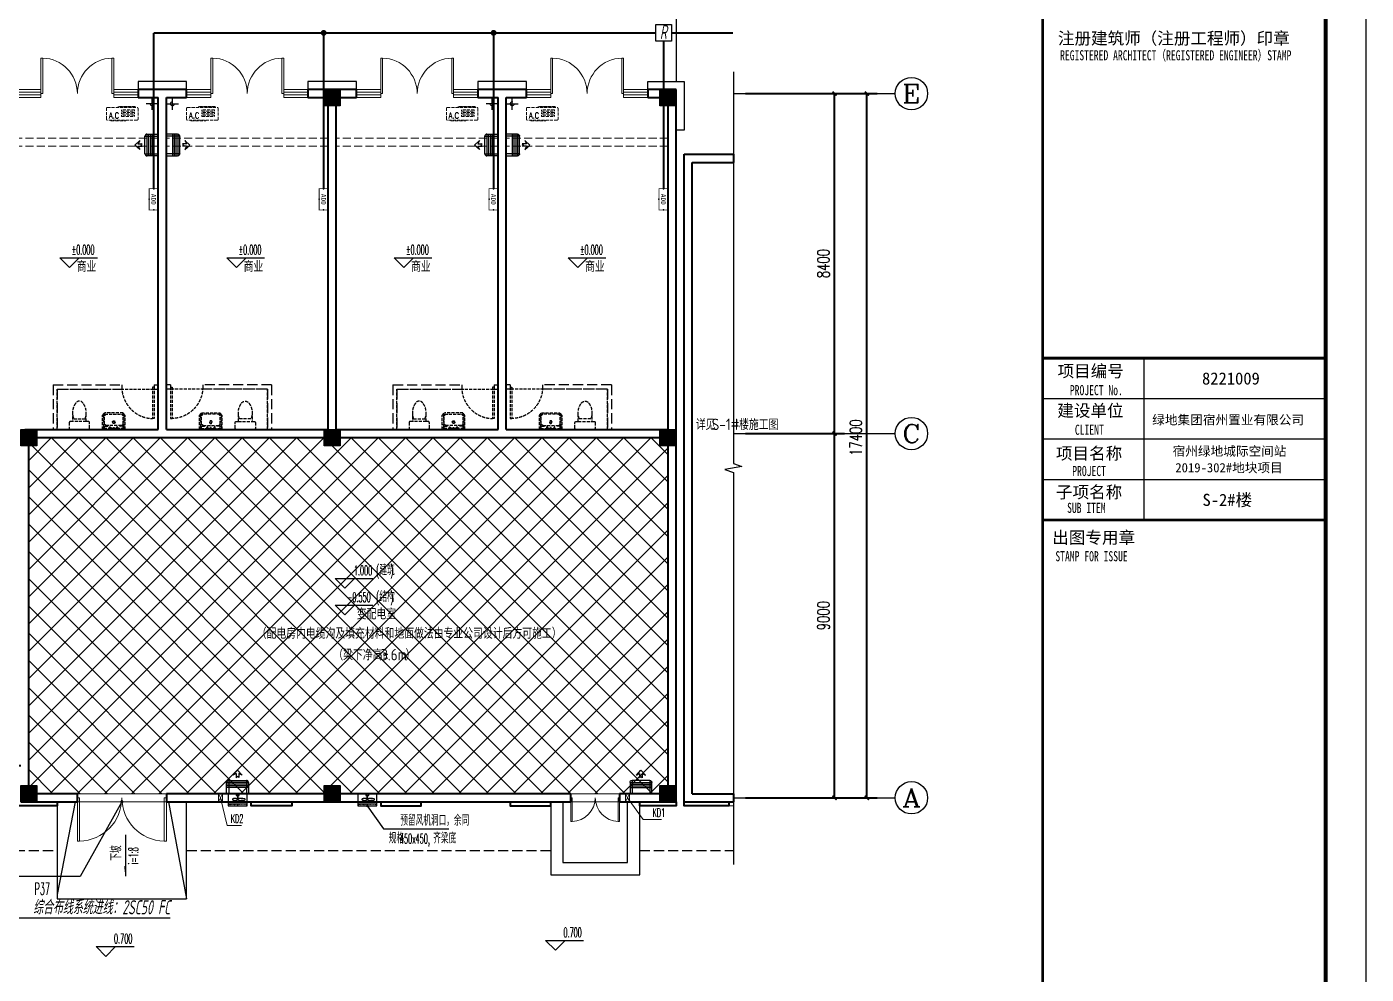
# Model space of a CAD drawing. Extents: x -24105 to 1725648, y 165513 to 982828.
# Drawn here: x 176527 to 209633, y 364591 to 388001 of the extents above; entities that cross this region are included whole.
import ezdxf
from ezdxf.enums import TextEntityAlignment as Align

# ---------------------------------------------------------------- set-up
doc = ezdxf.new("R2010")
doc.units = 0
doc.header["$LTSCALE"] = 1000
doc.header["$MEASUREMENT"] = 0
doc.linetypes.add('__DASH', pattern=[0.35, 0.25, -0.1])
doc.linetypes.add('DASH', pattern=[0.35, 0.25, -0.1])
doc.layers.get('Defpoints').update_dxf_attribs({"color": 8})
for name, color, linetype in [('!!DIM-动力', 7, 'Continuous'), ('!!电气', 1, 'Continuous'), ('A-AC', 8, 'Continuous'), ('A-DI-S(箭头)', 8, 'Continuous'), ('A-EQPM-MECH', 8, 'Continuous'), ('AXIS', 8, 'Continuous'), ('AXIS_TEXT', 8, 'Continuous'), ('C-AXIS(轴号)', 8, 'Continuous'), ('C-AXIS-T(字)', 8, 'Continuous'), ('DIM-照明', 3, 'Continuous'), ('DIM_ELEV', 8, 'Continuous'), ('DIM_LEAD', 8, 'Continuous'), ('DIM_SYMB', 8, 'Continuous'), ('EQUIP-箱柜', 3, 'Continuous'), ('H-SB-ZK', 8, 'Continuous'), ('PUB_TEXT', 8, 'Continuous'), ('S-COLU-HATCH', 8, 'Continuous'), ('S-COLU-LINE1', 8, 'Continuous'), ('WIRE-控制', 4, 'DASH'), ('卫生间', 8, 'Continuous'), ('图框', 140, 'Continuous'), ('图签文字', 147, 'Continuous'), ('平面线脚', 8, 'Continuous'), ('机电标识类', 8, 'Continuous')]:
    doc.layers.add(name, color=color, linetype=linetype)
for name, color, linetype, lineweight in [('WALL', 8, 'Continuous', 40), ('WINDOW', 8, 'Continuous', 15), ('图签', 147, 'Continuous', 18), ('平面-看线', 8, 'Continuous', 15), ('平面-空调预留孔', 8, 'Continuous', 15), ('空调', 8, 'Continuous', 13), ('立面-普通轮廓', 8, 'Continuous', 18)]:
    doc.layers.add(name, color=color, linetype=linetype, lineweight=lineweight)
doc.layers.add('审核', color=1, linetype='Continuous', plot=False)
doc.styles.add('_TCH_AXIS', font='COMPLEX', dxfattribs={"bigfont": 'GBCBIG'})
doc.styles.add('_TCH_DIM', font='SIMPLEX.shx', dxfattribs={"width": 0.7, "bigfont": 'GBCBIG.shx'})
doc.styles.add('_TCH_DIM_T3', font='SIMPLEX', dxfattribs={"width": 0.705882, "bigfont": 'GBCBIG'})
doc.styles.add('_TCH_LABEL', font='simhei.ttf')
doc.styles.add('_TEL_DIM', font='SIMPLEX', dxfattribs={"width": 0.8, "height": 3.5, "bigfont": 'HZTXT'})
doc.styles.add('COMPLEX', font='COMPLEX')
doc.styles.add('HZTXT', font='gbeitc.shx', dxfattribs={"width": 0.8, "height": 400, "bigfont": 'hztxt.shx'})
doc.styles.get("Standard").update_dxf_attribs({"font": 'gbenor.shx', "bigfont": 'gbcbig.shx'})
doc.styles.add('宋体', font='', dxfattribs={"height": 50})
doc.styles.add('建筑图签-1', font='simhei.ttf', dxfattribs={"width": 0.7})
doc.styles.get('宋体').set_extended_font_data('SimSun')
doc.dimstyles.new('_TCH_ARCH&&100', dxfattribs={"dimtxt": 297.5, "dimasz": 100, "dimexe": 250, "dimexo": 300, "dimgap": 126.25, "dimtad": 1, "dimdec": 0, "dimzin": 0, "dimdsep": 46, "dimtxsty": '_TCH_DIM_T3', "dimblk": 'ARCHTICK', "dimcen": 0.09, "dimclrt": 7, "dimazin": 2, "dimtfac": 1, "dimtdec": 0, "dimtix": 1, "dimtmove": 2, "dimatfit": 3, "dimfxl": 1, "dimtolj": 1, "dimtzin": 0, "dimarcsym": 0})

# ---------------------------------------------------------------- blocks, each defined once
blk = doc.blocks.new('tq123')
at = {"layer": '图框'}
for points, const_width in [([(-6995, 0), (-6995, 57400)], 70), ([(-6995, 35100), (5, 35100)], 70), ([(-6995, 35100), (5, 35100)], 70), ([(-4495, 31100), (-4495, 35100)], 35), ([(-6995, 34100), (5, 34100)], 35), ([(-6995, 33100), (5, 33100)], 35), ([(-6995, 32100), (5, 32100)], 35), ([(5, 31100), (-6995, 31100)], 70)]:
    blk.add_lwpolyline(points, dxfattribs=dict(at, const_width=const_width))
at = {"layer": '图框', "style": '建筑图签-1', "width": 0.7}
for s, p in [('REGISTERED ARCHITECT（REGISTERED ENGINEER）STAMP', (-6566, 42459)), ('PROJECT No.', (-6325, 34185, -1799)), ('CLIENT', (-6201, 33206)), ('PROJECT', (-6266, 32187)), ('SUB ITEM', (-6393, 31276)), ('STAMP FOR ISSUE', (-6682, 30081))]:
    blk.add_text(s, height=250, dxfattribs=at).set_placement(p)
at = {"layer": '图签', "color": 2, "style": '宋体'}
for s, height, p in [('8221009', 300, (-3058, 34448)), ('绿地集团宿州置业有限公司', 229.34, (-4290, 33462)), ('宿州绿地城际空间站', 229.3, (-3785, 32688)), ('2019-302#地块项目', 229.34, (-3718, 32279)), ('S-2#楼', 300, (-3046, 31448))]:
    blk.add_text(s, height=height, dxfattribs=at).set_placement(p)
at = {"layer": '图签文字', "color": 7, "style": '建筑图签-1'}
for s, p in [('注册建筑师（注册工程师）印章', (-6620, 42854)), ('项目编号', (-6627, 34632)), ('建设单位', (-6635, 33655)), ('项目名称', (-6668, 32597)), ('子项名称', (-6668, 31640)), ('出图专用章', (-6759, 30518))]:
    blk.add_text(s, height=300, dxfattribs=at).set_placement(p)
blk = doc.blocks.new('QER5Y5WE3')
for p, q in [((-194, 188), (-1, 388)), ((72, 389), (-156, 153)), ((360, -17), (-29, 359)), ((389, 14), (0, 389)), ((72, 389), (387, 86)), ((236, 408), (404, 419)), ((326, 383), (236, 408)), ((326, 383), (253, 308)), ((372, 340), (299, 264)), ((399, 251), (372, 340)), ((399, 251), (404, 419)), ((194, -188), (-194, 188)), ((292, -73), (-90, 296)), ((321, -43), (-61, 326)), ((387, 86), (159, -151)), ((388, 13), (194, -188)), ((297, 307), (253, 308)), ((299, 264), (297, 307))]:
    blk.add_line(p, q)
for centre, start, end in [((36, 352), 46.0154, 136.0154), ((351, 49), 316.0154, 46.0154)]:
    blk.add_arc(centre, 51.3, start, end)
blk = doc.blocks.new('DWEX-4.0')
at = {"layer": 'H-SB-ZK'}
for p, q in [((-300, 38), (-300, -38)), ((-257, 38), (-300, 38)), ((-257, -38), (-257, 38)), ((-257, 0), (-160, 0)), ((-300, -38), (-257, -38))]:
    blk.add_line(p, q, dxfattribs=at)
blk.add_lwpolyline([(0, -235), (0, 235), (-300, 235), (-300, -235)], close=True, dxfattribs=at)
for points in [[(-300, 235), (-291, 38), (-291, -38), (-300, -235)], [(-300, 235), (-291, 38), (-291, -38), (-300, -235)], [(-300, 170), (-291, 38), (-291, -38), (-300, -120)], [(-300, 70), (-294, 38), (-295, -38), (-300, -70)], [(-140, 0), (-300, 0)], [(-111, 0), (-115, 0)], [(0, 0), (-48, 0)], [(-41, 235), (-41, -235)], [(-41, 235), (-30, 212), (-41, 195), (-32, 161), (-41, 122)], [(-41, 122), (-32, 89), (-41, 63), (-31, 39), (-41, 21)], [(-41, 21), (-30, -2), (-41, -19), (-31, -43), (-41, -61)], [(-41, -61), (-30, -84), (-41, -101), (-31, -125), (-41, -155)], [(-41, -155), (-30, -164), (-41, -180), (-40, -182)], [(-40, -182), (-30, -216), (-41, -233), (-40, -235)]]:
    blk.add_lwpolyline(points, dxfattribs=at)
for centre, major_axis, ratio, start_param, end_param in [((-91, 67), (0, 130), 0.714286, 1.363322, 1.570796), ((-91, 67), (0, 130), 0.714286, 1.570796, 1.77827), ((-123, 81), (10, 272), 0.216761, 1.270502, 1.533214), ((-125, 57), (0, 81.4), 0.714286, 1.77827, 2.040982), ((-146, 142), (0, 47.7), 0.714286, 0.683857, 1.100611), ((-146, 41), (0, 47.7), 0.714286, 2.040982, 2.457736), ((-160, 165), (0, 18.1), 0.714286, 0, 0.683857), ((-160, 18), (0, 18.1), 0.714286, 2.457736, 3.141593), ((-160, 165), (0, 18.1), 0.714286, -0.683857, 0), ((-160, 18), (0, 18.1), 0.714286, 3.141593, 3.82545), ((-173, 142), (0, 47.7), 0.714286, -1.100611, -0.683857), ((-173, 41), (0, 47.7), 0.714286, 3.82545, 4.242203), ((-196, 81), (-10, 272), 0.216761, -1.533214, -1.270502), ((-194, 57), (0, 81.4), 0.714286, 4.242203, 4.504915), ((-229, 67), (0, 130), 0.714286, -1.570796, -1.363322), ((-229, 67), (0, 130), 0.714286, 4.504915, 4.712389), ((-91, -67), (0, 130), 0.714286, 1.363322, 1.570796), ((-91, -67), (0, 130), 0.714286, 1.570796, 1.77827), ((-125, -57), (0, 81.4), 0.714286, 1.100611, 1.363322), ((-125, -77), (0, 81.4), 0.714286, 1.77827, 2.040982), ((-146, -41), (0, 47.7), 0.714286, 0.683857, 1.100611), ((-146, -92), (0, 47.7), 0.714286, 2.040982, 2.457736), ((-160, -18), (0, 18.1), 0.714286, 0, 0.683857), ((-160, -115), (0, 18.1), 0.714286, 2.457736, 3.141593), ((-160, -18), (0, 18.1), 0.714286, -0.683857, 0), ((-160, -115), (0, 18.1), 0.714286, 3.141593, 3.82545), ((-173, -41), (0, 47.7), 0.714286, -1.100611, -0.683857), ((-173, -92), (0, 47.7), 0.714286, 3.82545, 4.242203), ((-194, -57), (0, 81.4), 0.714286, -1.363322, -1.100611), ((-194, -77), (0, 81.4), 0.714286, 4.242203, 4.504915), ((-229, -67), (0, 130), 0.714286, -1.570796, -1.363322), ((-229, -67), (0, 130), 0.714286, 4.504915, 4.712389)]:
    blk.add_ellipse(centre, major_axis=major_axis, ratio=ratio, start_param=start_param, end_param=end_param, dxfattribs=at)
blk = doc.blocks.new('GSDFD')
at = {"layer": '机电标识类', "color": 250, "linetype": 'DASH', "ltscale": 400}
for p, q in [((14683876, 6457939), (14683876, 6458239)), ((14683726, 6458089), (14684026, 6458089))]:
    blk.add_line(p, q, dxfattribs=at)
at = {"layer": '空调', "color": 1, "linetype": 'DASH'}
blk.add_circle((14683876, 6458089), 50, dxfattribs=at)
blk = doc.blocks.new('gsergvr')
at = {"layer": '平面-空调预留孔', "linetype": 'DASH', "ltscale": 0.3}
for p, q in [((34075, 17176), (34075, 17166)), ((34085, 17156), (34438, 17156)), ((34448, 17166), (34448, 17176))]:
    blk.add_line(p, q, dxfattribs=at)
blk.add_lwpolyline([(34729, 17176), (33989, 17176, -0.414214), (33969, 17196), (33969, 17466, -0.414214), (33989, 17486), (34729, 17486, -0.414214), (34749, 17466), (34749, 17196, -0.414214)], format="xyb", close=True, dxfattribs=at)
for points in [[(34679, 17515), (34260, 17515), (34260, 17500), (34679, 17500)], [(34658, 17428), (34343, 17428), (34343, 17399), (34658, 17399)], [(34658, 17362), (34343, 17362), (34343, 17333), (34658, 17333)], [(34658, 17296), (34343, 17296), (34343, 17267), (34658, 17267)]]:
    blk.add_lwpolyline(points, close=True, dxfattribs=at)
for centre, start, end in [((34085, 17166), 180, 270), ((34438, 17166), 270, 0)]:
    blk.add_arc(centre, 10, start, end, dxfattribs=at)
at = {"layer": '平面-空调预留孔', "linetype": 'DASH', "ltscale": 0.3, "style": '_TCH_DIM', "width": 0.705882}
blk.add_text('A.C', height=146.9, dxfattribs=at).set_placement((34028, 17216))
blk = doc.blocks.new('1241241')
at = {"layer": '审核', "color": 251, "linetype": '__DASH'}
for p, q in [((1100, 2600), (0, 2600)), ((0, 2500), (0, 2600)), ((1000, 2500), (0, 2500)), ((1000, 2500), (1000, 900)), ((1100, 2600), (1100, 900)), ((1100, 900), (1000, 900)), ((1000, 100), (1000, 100)), ((1100, 100), (1000, 100)), ((1100, 100), (1000, 100)), ((1000, 100), (1000, 0)), ((1100, 100), (1000, 100)), ((1100, 0), (1000, 0)), ((1100, 100), (1100, 100)), ((1100, 100), (1100, 0))]:
    blk.add_line(p, q, dxfattribs=at)
at = {"layer": '审核', "color": 251, "linetype": '__DASH', "ltscale": 0.3}
for p, q in [((0, 2170), (0, 1730)), ((170, 2200), (30, 2200)), ((200, 2119), (200, 2170)), ((200, 1780), (200, 2119)), ((430, 2119), (200, 2119)), ((260, 2089), (260, 1810)), ((30, 1700), (170, 1700)), ((200, 1730), (200, 1780)), ((200, 1780), (430, 1780)), ((0, 1379), (350, 1379)), ((0, 819), (0, 1379)), ((349, 1351), (26, 1351)), ((26, 848), (26, 1351)), ((26, 1331), (79, 1331)), ((51, 1379), (51, 1352)), ((79, 1331), (79, 1253)), ((101, 1291), (127, 1331)), ((123, 1380), (123, 1352)), ((127, 1331), (335, 1331)), ((335, 1331), (381, 1290)), ((381, 1321), (349, 1351)), ((350, 1379), (410, 1329)), ((410, 869), (410, 1329)), ((26, 1010), (26, 1190)), ((26, 1100), (26, 1010)), ((84, 1248), (100, 1248)), ((100, 909), (100, 1289)), ((381, 1321), (381, 878)), ((0, 819), (350, 819)), ((26, 868), (79, 868)), ((349, 848), (26, 848)), ((51, 822), (51, 848)), ((79, 868), (79, 945)), ((84, 950), (100, 950)), ((100, 909), (127, 868)), ((123, 820), (123, 848)), ((127, 868), (335, 868)), ((335, 868), (381, 909)), ((381, 878), (349, 848)), ((350, 819), (410, 869)), ((1100, 900), (1000, 900)), ((270, 100), (270, 140)), ((1050, 140), (270, 140)), ((1050, 100), (270, 100)), ((1100, 100), (1000, 100)), ((1050, 100), (1050, 140))]:
    blk.add_line(p, q, dxfattribs=at)
blk.add_lwpolyline([(1000, 0), (0, 0), (0, 2500), (1000, 2500)], close=True, dxfattribs=at)
for centre, radius in [((44, 1100), 8), ((54, 1190), 15), ((56, 1010), 15), ((182, 1100), 33.1), ((182, 1100), 24.9)]:
    blk.add_circle(centre, radius, dxfattribs=at)
for centre, radius, start, end in [((30, 2170), 30, 90, 180), ((170, 2170), 30, 0, 90), ((413, 1722), 398, 53.3619, 112.5495), ((590, 1950), 110, 303.4509, 56.5491), ((30, 1730), 30, 180, 270), ((170, 1730), 30, 270, 0), ((413, 2177), 398, 247.4505, 306.6381), ((84, 1253), 5, 180, 270), ((105, 1289), 5, 147.2444, 180), ((84, 945), 5, 90, 180), ((1050, 120), 780, 90, 178.5307)]:
    blk.add_arc(centre, radius, start, end, dxfattribs=at)
blk = doc.blocks.new('12431231')
at = {"layer": 'S-COLU-HATCH'}
h = blk.add_hatch(color=256, dxfattribs=at)
h.dxf.hatch_style = 1
h.paths.add_polyline_path([(-8700, 17600), (-8300, 17600), (-8300, 17200), (-8700, 17200)])
h = blk.add_hatch(color=256, dxfattribs=at)
h.dxf.hatch_style = 1
h.paths.add_polyline_path([(-400, 17600), (0, 17600), (0, 17200), (-400, 17200)])
h = blk.add_hatch(color=256, dxfattribs=at)
h.dxf.hatch_style = 1
h.paths.add_polyline_path([(-16200, 9200), (-15800, 9200), (-15800, 8800), (-16200, 8800)])
h = blk.add_hatch(color=256, dxfattribs=at)
h.dxf.hatch_style = 1
h.paths.add_polyline_path([(-8700, 9200), (-8300, 9200), (-8300, 8800), (-8700, 8800)])
h = blk.add_hatch(color=256, dxfattribs=at)
h.dxf.hatch_style = 1
h.paths.add_polyline_path([(-400, 9200), (0, 9200), (0, 8800), (-400, 8800)])
h = blk.add_hatch(color=256, dxfattribs=at)
h.dxf.hatch_style = 1
h.paths.add_polyline_path([(-16200, 400), (-15800, 400), (-15800, 0), (-16200, 0)])
h = blk.add_hatch(color=256, dxfattribs=at)
h.dxf.hatch_style = 1
h.paths.add_polyline_path([(-8700, 400), (-8300, 400), (-8300, 0), (-8700, 0)])
h = blk.add_hatch(color=256, dxfattribs=at)
h.dxf.hatch_style = 1
h.paths.add_polyline_path([(-400, 400), (0, 400), (0, 0), (-400, 0)])
at = {"layer": 'S-COLU-LINE1'}
for points in [[(-8700, 17600), (-8300, 17600), (-8300, 17200), (-8700, 17200)], [(-400, 17600), (0, 17600), (0, 17200), (-400, 17200)], [(-16200, 9200), (-15800, 9200), (-15800, 8800), (-16200, 8800)], [(-8700, 9200), (-8300, 9200), (-8300, 8800), (-8700, 8800)], [(-400, 9200), (0, 9200), (0, 8800), (-400, 8800)], [(-16200, 400), (-15800, 400), (-15800, 0), (-16200, 0)], [(-8700, 400), (-8300, 400), (-8300, 0), (-8700, 0)], [(-400, 400), (0, 400), (0, 0), (-400, 0)]]:
    blk.add_lwpolyline(points, close=True, dxfattribs=at)
blk = doc.blocks.new('_ArchTick')
at = {"color": 0, "linetype": 'ByBlock', "const_width": 0.4}
blk.add_lwpolyline([(-0.5, -0.5), (0.5, 0.5)], dxfattribs=at)
blk = doc.blocks.new('*D81')
at = {"layer": 'AXIS', "color": 0, "lineweight": -2, "transparency": 16777216}
for p, q in [((1540723, 1154956), (1543973, 1154956)), ((1543723, 1137556), (1543723, 1154956)), ((1540723, 1137556), (1543973, 1137556))]:
    blk.add_line(p, q, dxfattribs=at)
at = {"layer": 'Defpoints', "color": 0, "transparency": 16777216}
for p in [(1540423, 1154956), (1543723, 1154956), (1540423, 1137556)]:
    blk.add_point(p, dxfattribs=at)
at = {"layer": 'AXIS', "color": 0, "lineweight": -2, "transparency": 16777216, "xscale": 100, "yscale": 100, "zscale": 100}
for p, rotation in [((1543723, 1154956), 90), ((1543723, 1137556), 270)]:
    blk.add_blockref('_ArchTick', p, dxfattribs=dict(at, rotation=rotation))
at = {"layer": 'AXIS', "color": 7, "transparency": 16777216, "insert": (1543448, 1146456), "char_height": 297.5, "attachment_point": 5, "rotation": 90, "style": '_TCH_DIM_T3'}
blk.add_mtext('\\A1;17400', dxfattribs=at)
blk = doc.blocks.new('*D80')
at = {"layer": 'AXIS', "color": 0, "lineweight": -2, "transparency": 16777216}
for p, q in [((1540723, 1154956), (1543173, 1154956)), ((1542923, 1146556), (1542923, 1154956)), ((1540723, 1146556), (1543173, 1146556))]:
    blk.add_line(p, q, dxfattribs=at)
at = {"layer": 'Defpoints', "color": 0, "transparency": 16777216}
for p in [(1540423, 1154956), (1542923, 1154956), (1540423, 1146556)]:
    blk.add_point(p, dxfattribs=at)
at = {"layer": 'AXIS', "color": 0, "lineweight": -2, "transparency": 16777216, "xscale": 100, "yscale": 100, "zscale": 100}
for p, rotation in [((1542923, 1154956), 90), ((1542923, 1146556), 270)]:
    blk.add_blockref('_ArchTick', p, dxfattribs=dict(at, rotation=rotation))
at = {"layer": 'AXIS', "color": 7, "transparency": 16777216, "insert": (1542648, 1150756), "char_height": 297.5, "attachment_point": 5, "rotation": 90, "style": '_TCH_DIM_T3'}
blk.add_mtext('\\A1;8400', dxfattribs=at)
blk = doc.blocks.new('*D79')
at = {"layer": 'AXIS', "color": 0, "lineweight": -2, "transparency": 16777216}
for p, q in [((1540723, 1146556), (1543173, 1146556)), ((1542923, 1137556), (1542923, 1146556)), ((1540723, 1137556), (1543173, 1137556))]:
    blk.add_line(p, q, dxfattribs=at)
at = {"layer": 'Defpoints', "color": 0, "transparency": 16777216}
for p in [(1540423, 1146556), (1542923, 1146556), (1540423, 1137556)]:
    blk.add_point(p, dxfattribs=at)
at = {"layer": 'AXIS', "color": 0, "lineweight": -2, "transparency": 16777216, "xscale": 100, "yscale": 100, "zscale": 100}
for p, rotation in [((1542923, 1146556), 90), ((1542923, 1137556), 270)]:
    blk.add_blockref('_ArchTick', p, dxfattribs=dict(at, rotation=rotation))
at = {"layer": 'AXIS', "color": 7, "transparency": 16777216, "insert": (1542648, 1142056), "char_height": 297.5, "attachment_point": 5, "rotation": 90, "style": '_TCH_DIM_T3'}
blk.add_mtext('\\A1;9000', dxfattribs=at)
blk = doc.blocks.new('$DorLib2D$00000002')
for p, q in [((-0.5, 0), (-0.5, 0.4875)), ((-0.475, 0.4875), (-0.5, 0.4875)), ((-0.475, 0), (-0.475, 0.4875)), ((0.475, 0), (0.475, 0.4875)), ((0.475, 0.4875), (0.5, 0.4875)), ((0.5, 0), (0.5, 0.4875)), ((-0.5, 0), (-0.475, 0)), ((0.5, 0), (0.475, 0))]:
    blk.add_line(p, q)
at = {"lineweight": 13}
for centre, start, end in [((-0.4875, 0), 0, 88.53072), ((0.4875, 0), 91.46928, 180)]:
    blk.add_arc(centre, 0.4875, start, end, dxfattribs=at)
blk = doc.blocks.new('$WINLIB2D$00000001')
at = {"color": 0}
for points in [[(-0.5, 0.5), (-0.5, -0.5)], [(-0.5, 0.5), (0.5, 0.5)], [(0.5, 0.167), (-0.5, 0.167)], [(0.5, -0.5), (0.5, 0.5)], [(0.5, -0.167), (-0.5, -0.167)], [(-0.5, -0.5), (0.5, -0.5)]]:
    blk.add_lwpolyline(points, dxfattribs=at)
blk = doc.blocks.new('_AXISO')
blk.add_circle((0, 0), 0.5)
at = {"layer": 'AXIS_TEXT', "style": 'COMPLEX', "width": 1.041667}
blk.add_attdef('A', text='', height=0.56, dxfattribs=at).set_placement((-0.25, -0.28), (0.25, -0.28), align=Align.FIT)
blk = doc.blocks.new('SDFSDFSA')
at = {"layer": '!!DIM-动力'}
blk.add_lwpolyline([(1949261, 552834), (1949647, 552803), (1949614, 552393), (1949228, 552424)], close=True, dxfattribs=at)
at = {"layer": 'DIM-照明', "style": 'HZTXT', "width": 0.7}
blk.add_text('R', height=350, rotation=355.0634, dxfattribs=at).set_placement((1949335, 552466, 960))
blk = doc.blocks.new('$equip_U$00000380(Hz-PC)')
at = {"const_width": 0.06}
blk.add_lwpolyline([(-0.82, 0.7), (0.82, 0.7), (0.82, 0), (-0.82, 0)], close=True, dxfattribs=at)
for p in [(-0.82, 0.35), (0, 0.7), (0, 0), (0.82, 0.35)]:
    blk.add_point(p)
at = {"color": 7, "style": '_TCH_LABEL'}
blk.add_attdef('$TEXT$', text='', height=0.36, dxfattribs=at).set_placement((0, 0.34), align=Align.MIDDLE_CENTER)
at = {"color": 7, "style": '_TEL_DIM', "flags": 1}
blk.add_attdef('A', text='', height=0.00002, dxfattribs=at).set_placement((0, 0), align=Align.MIDDLE_CENTER)
blk = doc.blocks.new('ASDASFDAHHH')
at = {"layer": 'DIM_SYMB'}
blk.add_hatch(color=8, dxfattribs=at).paths.add_polyline_path([(1525395.7, 1135620.1), (1525395.7, 1135860.1), (1525363.7, 1135860.1)])
at = {"layer": '立面-普通轮廓'}
h = blk.add_hatch(dxfattribs=at)
h.set_pattern_fill('ANSI37', color=8, scale=300)
h.set_pattern_definition([(45, (0, 0), (-336.7596, 336.7596), []), (135, (0, 0), (-336.7596, -336.7596), [])])
h.paths.add_polyline_path([(1523007.9, 1146456.1), (1538807.9, 1146456.1), (1538807.9, 1137656.1), (1523007.9, 1137656.1)])
at = {"layer": 'A-DI-S(箭头)', "color": 8}
blk.add_lwpolyline([(1540423.3, 1155497.7), (1540423.3, 1145815), (1540633.3, 1145738.5), (1540213.3, 1145664.5), (1540423.3, 1145590), (1540423.3, 1135907.2)], dxfattribs=at)
at = {"layer": 'A-EQPM-MECH', "color": 8}
for points in [[(1484007.9, 1151756.1), (1484007.9, 1154556.1), (1502007.9, 1154556.1), (1502007.9, 1158056.1), (1539007.9, 1158056.1), (1539007.9, 1155256.1)], [(1523707.9, 1137456.1), (1523707.9, 1135056.1), (1526907.9, 1135056.1), (1526907.9, 1137456.1)], [(1524157.9, 1137456.1), (1523707.9, 1135163.5)], [(1526457.9, 1137456.1), (1526907.9, 1135056.1)], [(1535907.9, 1137456.1), (1535907.9, 1135656), (1538108, 1135656), (1538107.9, 1137456.1)], [(1536207.9, 1137456.1), (1536207.9, 1135956), (1537807.9, 1135956), (1537807.9, 1137456.1)]]:
    blk.add_lwpolyline(points, dxfattribs=at)
at = {"layer": 'C-AXIS(轴号)', "color": 8}
for p, q in [((1540423.3, 1154956.1), (1544423.3, 1154956.1)), ((1540423.3, 1146556.1), (1544423.3, 1146556.1)), ((1540423.3, 1137556.1), (1544423.3, 1137556.1))]:
    blk.add_line(p, q, dxfattribs=at)
at = {"layer": 'DIM_ELEV', "color": 8}
for p, q in [((1524013.3, 1150659.4), (1523773.3, 1150899.4)), ((1523773.3, 1150899.4), (1524708.5, 1150899.4)), ((1524013.3, 1150659.4), (1524253.3, 1150899.4)), ((1528139.2, 1150659.4), (1527899.2, 1150899.4)), ((1527899.2, 1150899.4), (1528834.5, 1150899.4)), ((1528139.2, 1150659.4), (1528379.2, 1150899.4)), ((1532276.8, 1150659.4), (1532036.8, 1150899.4)), ((1532036.8, 1150899.4), (1532972, 1150899.4)), ((1532276.8, 1150659.4), (1532516.8, 1150899.4)), ((1536577.1, 1150659.4), (1536337.1, 1150899.4)), ((1536337.1, 1150899.4), (1537272.4, 1150899.4)), ((1536577.1, 1150659.4), (1536817.1, 1150899.4)), ((1530819.7, 1142735.5), (1530579.7, 1142975.5)), ((1530579.7, 1142975.5), (1531515, 1142975.5)), ((1530819.7, 1142735.5), (1531059.7, 1142975.5)), ((1530819.7, 1142073.6), (1530579.7, 1142313.6)), ((1530579.7, 1142313.6), (1531515, 1142313.6)), ((1530819.7, 1142073.6), (1531059.7, 1142313.6)), ((1524913.4, 1133638.5), (1524673.4, 1133878.5)), ((1524673.4, 1133878.5), (1525608.7, 1133878.5)), ((1524913.4, 1133638.5), (1525153.4, 1133878.5)), ((1536022, 1133789.5), (1535782, 1134029.5)), ((1535782, 1134029.5), (1536717.3, 1134029.5)), ((1536022, 1133789.5), (1536262, 1134029.5))]:
    blk.add_line(p, q, dxfattribs=at)
at = {"layer": 'DIM_LEAD', "color": 8}
for p, q in [((1525307.9, 1137456.1), (1524277, 1135609.3)), ((1531373.1, 1137355.6), (1531778.1, 1136786.9)), ((1531778.1, 1136786.9), (1533392.5, 1136786.9)), ((1524277, 1135609.3), (1521421.6, 1135609.3))]:
    blk.add_line(p, q, dxfattribs=at)
for points, const_width in [([(1525317.7, 1137473.6, 1), (1525298.2, 1137438.7, 1)], 40), ([(1531363.8, 1137368.7, 1), (1531382.4, 1137342.6, 1)], 32)]:
    blk.add_lwpolyline(points, format="xyb", close=True, dxfattribs=dict(at, const_width=const_width))
at = {"layer": 'DIM_SYMB', "color": 8}
blk.add_lwpolyline([(1525395.7, 1136644.3), (1525395.7, 1135620.1)], dxfattribs=at)
at = {"layer": 'WALL', "color": 8}
for p, q in [((1526307.9, 1155056.1), (1525707.9, 1155056.1)), ((1525707.9, 1155056.1), (1525707.9, 1154856.1)), ((1526907.9, 1155056.1), (1526307.9, 1155056.1)), ((1526907.9, 1154856.1), (1526907.9, 1155056.1)), ((1530507.9, 1155056.1), (1529907.9, 1155056.1)), ((1529907.9, 1155056.1), (1529907.9, 1154856.1)), ((1531107.9, 1155056.1), (1530507.9, 1155056.1)), ((1531107.9, 1154856.1), (1531107.9, 1155056.1)), ((1534707.9, 1155056.1), (1534107.9, 1155056.1)), ((1534107.9, 1155056.1), (1534107.9, 1154856.1)), ((1535307.9, 1155056.1), (1534707.9, 1155056.1)), ((1535307.9, 1154856.1), (1535307.9, 1155056.1)), ((1539007.9, 1155056.1), (1538307.9, 1155056.1)), ((1538307.9, 1155056.1), (1538307.9, 1154856.1)), ((1539007.9, 1146556.1), (1539007.9, 1155056.1)), ((1525707.9, 1154856.1), (1526207.9, 1154856.1)), ((1526207.9, 1146656.1), (1526207.9, 1154856.1)), ((1526407.9, 1154856.1), (1526907.9, 1154856.1)), ((1526407.9, 1146656.1), (1526407.9, 1154856.1)), ((1529907.9, 1154856.1), (1530407.9, 1154856.1)), ((1530407.9, 1146656.1), (1530407.9, 1154856.1)), ((1530607.9, 1154856.1), (1531107.9, 1154856.1)), ((1530607.9, 1146656.1), (1530607.9, 1154856.1)), ((1534107.9, 1154856.1), (1534607.9, 1154856.1)), ((1534607.9, 1146656.1), (1534607.9, 1154856.1)), ((1534807.9, 1154856.1), (1535307.9, 1154856.1)), ((1534807.9, 1146656.1), (1534807.9, 1154856.1)), ((1538307.9, 1154856.1), (1538807.9, 1154856.1)), ((1538807.9, 1146656.1), (1538807.9, 1154856.1)), ((1539207.9, 1153456.1), (1540423.3, 1153456.1)), ((1539207.9, 1137456.1), (1539207.9, 1153456.1)), ((1540423.3, 1153456.1), (1540423.3, 1153256.1)), ((1539407.9, 1153256.1), (1540423.3, 1153256.1)), ((1539407.9, 1137656.1), (1539407.9, 1153256.1)), ((1522907.9, 1146656.1), (1526207.9, 1146656.1)), ((1523007.9, 1146456.1), (1526307.9, 1146456.1)), ((1523007.9, 1143956.1), (1523007.9, 1146456.1)), ((1526307.9, 1146456.1), (1530507.9, 1146456.1)), ((1526407.9, 1146656.1), (1530407.9, 1146656.1)), ((1530507.9, 1146456.1), (1534707.9, 1146456.1)), ((1530607.9, 1146656.1), (1534607.9, 1146656.1)), ((1534707.9, 1146456.1), (1538807.9, 1146456.1)), ((1534807.9, 1146656.1), (1538807.9, 1146656.1)), ((1538807.9, 1137656.1), (1538807.9, 1146456.1)), ((1539007.9, 1137456.1), (1539007.9, 1146556.1)), ((1523007.9, 1137656.1), (1523007.9, 1143956.1)), ((1524207.9, 1137656.1), (1523007.9, 1137656.1)), ((1524207.9, 1137456.1), (1524207.9, 1137656.1)), ((1536407.9, 1137656.1), (1526407.9, 1137656.1)), ((1526407.9, 1137656.1), (1526407.9, 1137456.1)), ((1536407.9, 1137456.1), (1536407.9, 1137656.1)), ((1538807.9, 1137656.1), (1537607.9, 1137656.1)), ((1537607.9, 1137656.1), (1537607.9, 1137456.1)), ((1539407.9, 1137656.1), (1540423.3, 1137656.1)), ((1540423.3, 1137656.1), (1540423.3, 1137456.1)), ((1522807.9, 1137456.1), (1524207.9, 1137456.1)), ((1526407.9, 1137456.1), (1536407.9, 1137456.1)), ((1537607.9, 1137456.1), (1539007.9, 1137456.1)), ((1539207.9, 1137456.1), (1540423.3, 1137456.1))]:
    blk.add_line(p, q, dxfattribs=at)
for points in [[(1523707.9, 1137456.1), (1523707.9, 1137356.1), (1522707.9, 1137356.1), (1522707.9, 1138356.1), (1522807.9, 1138356.1)], [(1529507.9, 1137456.1), (1529507.9, 1137356.1), (1528507.9, 1137356.1), (1528507.9, 1137456.1)], [(1531707.9, 1137456.1), (1531707.9, 1137356.1), (1532707.9, 1137356.1), (1532707.9, 1137456.1)], [(1534907.9, 1137456.1), (1534907.9, 1137356.1), (1535907.9, 1137356.1), (1535907.9, 1137456.1)], [(1539007.9, 1137456.1), (1539007.9, 1137356.1), (1538107.9, 1137356.1), (1538107.9, 1137456.1)], [(1540307.9, 1137456.1), (1540307.9, 1137356.1), (1539207.9, 1137356.1), (1539207.9, 1137456.1)]]:
    blk.add_lwpolyline(points, dxfattribs=at)
at = {"layer": 'WINDOW', "color": 8}
for p, q in [((1524207.9, 1137656.1), (1526407.9, 1137656.1)), ((1536407.9, 1137656.1), (1537607.9, 1137656.1)), ((1524207.9, 1137456.1), (1526407.9, 1137456.1)), ((1536407.9, 1137456.1), (1537607.9, 1137456.1))]:
    blk.add_line(p, q, dxfattribs=at)
at = {"layer": '卫生间', "color": 8, "linetype": 'DASH'}
for points in [[(1484007.9, 1152756.1), (1482807.9, 1152756.1), (1482807.9, 1137256.1), (1515007.9, 1137256.1), (1515007.9, 1142656.1), (1521607.9, 1142656.1), (1521607.9, 1136256.1), (1523707.9, 1136256.1)], [(1526907.9, 1136256.1), (1535907.9, 1136256.1)], [(1538107.9, 1136256.1), (1540423.3, 1136256.1)]]:
    blk.add_lwpolyline(points, dxfattribs=at)
at = {"layer": '平面-看线', "color": 8, "linetype": 'DASH', "ltscale": 0.8}
for points in [[(1526207.9, 1153856.6), (1522207.9, 1153856.6)], [(1530407.9, 1153856.6), (1526407.9, 1153856.6)], [(1534607.9, 1153856.6), (1530607.9, 1153856.6)], [(1538807.9, 1153856.6), (1534807.9, 1153856.6)], [(1526207.9, 1153656.6), (1522207.9, 1153656.6)], [(1530407.9, 1153656.6), (1526407.9, 1153656.6)], [(1534607.9, 1153656.6), (1530607.9, 1153656.6)], [(1538807.9, 1153656.6), (1534807.9, 1153656.6)]]:
    blk.add_lwpolyline(points, dxfattribs=at)
at = {"layer": '平面-看线', "color": 8}
blk.add_lwpolyline([(1540307.9, 1137356.1), (1540423.3, 1137356.1)], dxfattribs=at)
at = {"layer": '平面-空调预留孔', "color": 8}
for p, q in [((1527698, 1137456.1), (1527798, 1137656.1)), ((1527698, 1137656.1), (1527798, 1137456.1)), ((1527746.7, 1137556.1), (1527914.4, 1136872.2)), ((1527746.7, 1137556.1), (1527914.4, 1136872.2)), ((1527746.7, 1137556.1), (1527914.4, 1136872.2)), ((1527746.7, 1137556.1), (1527914.4, 1136872.2)), ((1537858.4, 1137456.1), (1537758.4, 1137656.1)), ((1537858.4, 1137656.1), (1537758.4, 1137456.1)), ((1537807, 1137556.1), (1538195.1, 1137019.4)), ((1537807, 1137556.1), (1538195.1, 1137019.4)), ((1537807, 1137556.1), (1538195.1, 1137019.4)), ((1537807, 1137556.1), (1538195.1, 1137019.4)), ((1527914.4, 1136872.2), (1528269.1, 1136872.2)), ((1538195.1, 1137019.4), (1538650.1, 1137019.4))]:
    blk.add_line(p, q, dxfattribs=at)
for points in [[(1527698, 1137456.1), (1527698, 1137656.1), (1527798, 1137656.1), (1527798, 1137456.1)], [(1537858.4, 1137456.1), (1537858.4, 1137656.1), (1537758.4, 1137656.1), (1537758.4, 1137456.1)]]:
    blk.add_lwpolyline(points, close=True, dxfattribs=at)
at = {"layer": '平面线脚', "color": 8}
for points in [[(1526907.9, 1155056.1), (1526907.9, 1155256.1), (1525707.9, 1155256.1), (1525707.9, 1155056.1)], [(1531107.9, 1155056.1), (1531107.9, 1155256.1), (1529907.9, 1155256.1), (1529907.9, 1155056.1)], [(1535307.9, 1155056.1), (1535307.9, 1155256.1), (1534107.9, 1155256.1), (1534107.9, 1155056.1)], [(1538307.9, 1155056.1), (1538307.9, 1155256.1), (1539207.9, 1155256.1), (1539207.9, 1154056.1), (1539007.9, 1154056.1)]]:
    blk.add_lwpolyline(points, dxfattribs=at)
at = {"color": 8, "xscale": -1}
for p in [(16209934.6, -5303383.8), (16218334.6, -5303383.8)]:
    blk.add_blockref('GSDFD', p, dxfattribs=at)
at = {"color": 8}
for p in [(-13157318.7, -5303383.8), (-13148918.7, -5303383.8)]:
    blk.add_blockref('GSDFD', p, dxfattribs=at)
at = {"color": 8, "rotation": 90}
for p in [(1526207.9, 1146656.1), (1534607.9, 1146656.1)]:
    blk.add_blockref('1241241', p, dxfattribs=at)
at = {"color": 8, "xscale": -1, "rotation": 269.9999999976002}
for p in [(1526407.9, 1146656.1), (1534807.9, 1146656.1)]:
    blk.add_blockref('1241241', p, dxfattribs=at)
at = {"layer": 'A-AC', "color": 8, "linetype": 'ByBlock'}
for p, rotation in [((1526207.9, 1153686.1), 133.9846063388433), ((1534607.9, 1153686.1), 133.9846063388433), ((1528167.9, 1137656.1), 43.98460633884334)]:
    blk.add_blockref('QER5Y5WE3', p, dxfattribs=dict(at, rotation=rotation))
at = {"layer": 'A-AC', "color": 8, "linetype": 'ByBlock', "xscale": -1}
for p, rotation in [((1526407.9, 1153686.1), 226.0153936611567), ((1534807.9, 1153686.1), 226.0153936611567), ((1538137.9, 1137656.1), 316.0153936611566)]:
    blk.add_blockref('QER5Y5WE3', p, dxfattribs=dict(at, rotation=rotation))
at = {"layer": 'C-AXIS(轴号)', "color": 8}
ref = blk.add_blockref('_AXISO', (1544823.3, 1154956.1), dxfattribs=dict(at, xscale=800, yscale=800, zscale=800))
ref.add_attrib('A', 'E', dxfattribs={"layer": 'C-AXIS-T(字)', "height": 452.5, "style": '_TCH_AXIS', "width": 1.3125}).set_placement((1544597, 1154729.9), (1545049.6, 1154729.9), align=Align.FIT)
ref = blk.add_blockref('_AXISO', (1544823.3, 1146556.1), dxfattribs=dict(at, xscale=800, yscale=800, zscale=800))
ref.add_attrib('A', 'C', dxfattribs={"layer": 'C-AXIS-T(字)', "height": 452.5, "style": '_TCH_AXIS', "width": 1.4}).set_placement((1544597, 1146329.9), (1545049.6, 1146329.9), align=Align.FIT)
ref = blk.add_blockref('_AXISO', (1544823.3, 1137556.1), dxfattribs=dict(at, xscale=800, yscale=800, zscale=800))
ref.add_attrib('A', 'A', dxfattribs={"layer": 'C-AXIS-T(字)', "height": 452.5, "style": '_TCH_AXIS', "width": 1.166667}).set_placement((1544597, 1137329.9), (1545049.6, 1137329.9), align=Align.FIT)
at = {"layer": 'H-SB-ZK', "color": 8, "rotation": 270}
for p in [(1528172.9, 1137356.1), (1531373.1, 1137356.1)]:
    blk.add_blockref('DWEX-4.0', p, dxfattribs=at)
at = {"layer": 'S-COLU-LINE1', "color": 8}
blk.add_blockref('12431231', (1539007.9, 1137456.1), dxfattribs=at)
at = {"layer": 'WINDOW', "color": 8}
for name, p, xscale, yscale, zscale, rotation in [('$DorLib2D$00000002', (1524207.9, 1154956.1), 1800, 1800, 1800, 3.176241243486709e-12), ('$DorLib2D$00000002', (1528407.9, 1154956.1), 1800, 1800, 1800, 3.176241243493576e-12), ('$DorLib2D$00000002', (1536807.9, 1154956.1), 1800, 1800, 1800, 3.176241243494633e-12), ('$WINLIB2D$00000001', (1523007.9, 1154956.1), 600, -200, 600, 3.176241243486709e-12), ('$WINLIB2D$00000001', (1525407.9, 1154956.1), 600, -200, 600, 3.176241243486709e-12), ('$WINLIB2D$00000001', (1527207.9, 1154956.1), 600, -200, 600, 3.176241243493576e-12), ('$WINLIB2D$00000001', (1529607.9, 1154956.1), 600, -200, 600, 3.176241243493576e-12), ('$WINLIB2D$00000001', (1535607.9, 1154956.1), 600, -200, 600, 3.176241243494633e-12), ('$WINLIB2D$00000001', (1538007.9, 1154956.1), 600, -200, 600, 3.176241243494633e-12), ('$DorLib2D$00000002', (1525307.9, 1137556.1), 2200, -2200, 2200, 3.33505330567257e-12), ('$DorLib2D$00000002', (1537007.9, 1137556.1), 1200, -1200, 1200, 3.33505330567257e-12)]:
    blk.add_blockref(name, p, dxfattribs=dict(at, xscale=xscale, yscale=yscale, zscale=zscale, rotation=rotation))
for name, p, xscale, yscale, zscale in [('$DorLib2D$00000002', (1532607.9, 1154956.1), 1800, 1800, 1800), ('$WINLIB2D$00000001', (1531407.9, 1154956.1), 600, -200, 600), ('$WINLIB2D$00000001', (1533807.9, 1154956.1), 600, -200, 600)]:
    blk.add_blockref(name, p, dxfattribs=dict(at, xscale=xscale, yscale=yscale, zscale=zscale))
at = {"layer": '平面-空调预留孔', "color": 8}
for p in [(1490959.4, 1137124.9), (1492939.4, 1137124.9), (1499359.4, 1137124.9), (1501339.4, 1137124.9)]:
    blk.add_blockref('gsergvr', p, dxfattribs=at)
at = {"layer": 'PUB_TEXT', "color": 8, "style": '_TCH_DIM'}
for s, height, width, p in [('%%P0.000', 238, 0.494118, (1524068.5, 1150979.5)), ('%%P0.000', 238, 0.494118, (1528194.5, 1150979.5)), ('%%P0.000', 238, 0.494118, (1532332, 1150979.5)), ('%%P0.000', 238, 0.494118, (1536632.4, 1150979.5)), ('1.000', 238, 0.494118, (1531043, 1143055.6)), ('(', 238, 0.494118, (1531595, 1143055.6)), ('建筑', 270.07, 0.7, (1531673.4, 1143055.6)), (')', 238, 0.494118, (1531948.7, 1143055.6)), ('-0.550', 238, 0.494118, (1530875, 1142393.7)), ('(', 238, 0.494118, (1531595, 1142393.7)), ('结构', 270.07, 0.7, (1531673.4, 1142393.7)), (')', 238, 0.494118, (1531948.7, 1142393.7)), ('KD1', 204, 0.494118, (1538424.5, 1137088)), ('KD2', 204, 0.494118, (1528000.3, 1136940.8)), ('预留风机洞口，余同', 270.07, 0.7, (1532191.5, 1136867)), ('规格', 270.07, 0.7, (1531906.3, 1136426.9)), ('450x450,', 238, 0.494118, (1532181.5, 1136426.9)), ('齐梁底', 270.07, 0.7, (1533004.7, 1136426.9)), ('P37', 297.5, 0.494118, (1523148.6, 1135159.2)), ('0.700', 238, 0.494118, (1525114.3, 1133958.5)), ('0.700', 238, 0.494118, (1536222.9, 1134109.6))]:
    blk.add_text(s, height=height, dxfattribs=dict(at, width=width)).set_placement(p)
at = {"layer": 'PUB_TEXT', "color": 8}
for s, height, p in [('商业', 270.07, (1524192.4, 1150547.7)), ('商业', 270.07, (1528318.3, 1150547.7)), ('商业', 270.07, (1532455.9, 1150547.7)), ('商业', 270.07, (1536756.3, 1150547.7)), ('详见', 270.07, (1539493.9, 1146643.6)), ('S-1#', 280, (1539887.1, 1146643.6)), ('楼施工图', 270.07, (1540563.7, 1146643.6)), ('变配电室', 270.07, (1531112.4, 1141962.9)), ('（配电房内电缆沟及填充材料和地面做法由专业公司设计后方可施工）', 270.071, (1528641.4, 1141484.7)), ('（梁下净高≥', 270.07, (1530534.6, 1140952.6)), ('3.6m', 280, (1531714.1, 1140952.6)), ('）', 270.1, (1532320.8, 1140952.6))]:
    blk.add_text(s, height=height, dxfattribs=at).set_placement(p)
at = {"layer": 'PUB_TEXT', "color": 8, "style": '_TCH_DIM'}
for s, height, width, p in [('下坡', 270.07, 0.7, (1525297.7, 1136004)), ('i=1:8', 238, 0.494118, (1525713.7, 1135911))]:
    blk.add_text(s, height=height, rotation=90, dxfattribs=dict(at, width=width)).set_placement(p)
at = {"layer": 'AXIS', "color": 8}
dim = blk.add_linear_dim(base=(1543723.3, 1154956.1), p1=(1540423.3, 1137556.1), p2=(1540423.3, 1154956.1), angle=90, dimstyle='_TCH_ARCH&&100', dxfattribs=at)
dim.commit()
dim.dimension.update_dxf_attribs({"geometry": '*D81', "text_midpoint": (1543448.3, 1146456.1), "dimtype": 129})
for p1, p2, picture, middle in [((1540423.3, 1146556.1), (1540423.3, 1154956.1), '*D80', (1542648.3, 1150756.1)), ((1540423.3, 1137556.1), (1540423.3, 1146556.1), '*D79', (1542648.3, 1142056.1))]:
    dim = blk.add_aligned_dim(p1=p1, p2=p2, distance=-2500, dimstyle='_TCH_ARCH&&100', dxfattribs=at)
    dim.commit()
    dim.dimension.update_dxf_attribs({"geometry": picture, "text_midpoint": middle})

msp = doc.modelspace()

# ---------------------------------------------------------------- linework, layer by layer
at = {"layer": '!!电气', "color": 2}
msp.add_line((176342, 365985), (180073, 365985), dxfattribs=at)
at = {"layer": 'DIM-照明', "color": 7, "const_width": 72}
for points in [[(183829, 387851, 1), (183901, 387851, 1)], [(188029, 387851, 1), (188101, 387851, 1)]]:
    msp.add_lwpolyline(points, format="xyb", close=True, dxfattribs=at)
at = {"layer": 'WIRE-控制', "linetype": 'DASH', "const_width": 50}
for points in [[(179665, 387851), (192072, 387851)], [(179665, 384000), (179665, 387851)], [(183865, 384000), (183865, 387851)], [(188065, 384000), (188065, 387851)], [(192265, 384000), (192265, 387646)], [(192459, 387851), (193986, 387851)]]:
    msp.add_lwpolyline(points, dxfattribs=at)
at = {"layer": '图框'}
msp.add_lwpolyline([(125533, 343713), (209633, 343713), (209633, 403113), (125533, 403113)], close=True, dxfattribs=at)
at = {"layer": '图框', "const_width": 100}
msp.add_lwpolyline([(128033, 344713), (208633, 344713), (208633, 402113), (128033, 402113)], close=True, dxfattribs=at)

# ---------------------------------------------------------------- block references
at = {"layer": '!!DIM-动力', "rotation": 4.586069794810052}
msp.add_blockref('SDFSDFSA', (-1706745, -318864), dxfattribs=at)
msp.add_blockref('tq123', (208633, 344713))
at = {"layer": 'EQUIP-箱柜', "xscale": 320.0000000000001, "yscale": 320.0000000000001, "zscale": 320.0000000000001, "rotation": 270.000003039993}
for p in [(179553, 383738), (183753, 383738), (187953, 383738), (192153, 383738)]:
    msp.add_blockref('$equip_U$00000380(Hz-PC)', p, dxfattribs=at).add_auto_attribs({'$TEXT$': 'ADD'})
at = {"layer": 'WALL'}
msp.add_blockref('ASDASFDAHHH', (-1346431, -768606), dxfattribs=at)

# ---------------------------------------------------------------- texts
at = {"layer": 'DIM-照明', "color": 7, "style": 'HZTXT', "width": 0.7}
msp.add_text('综合布线系统进线：2SC50 FC', height=350, dxfattribs=at).set_placement((176683, 366070, 0))

doc.saveas('drawing.dxf')
